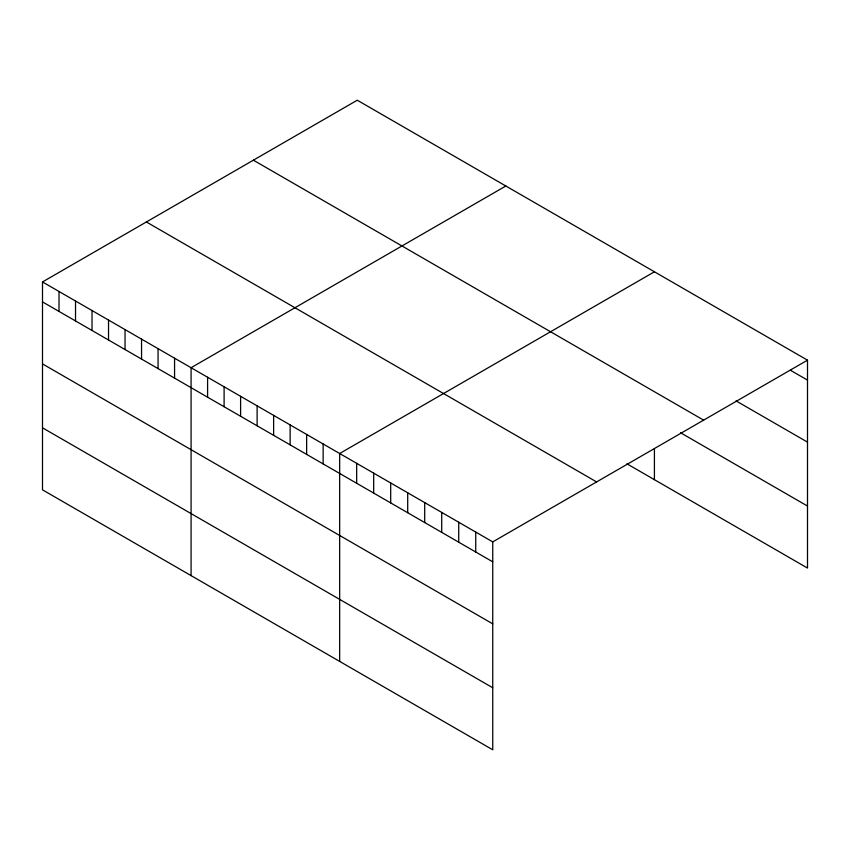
<?xml version="1.0" encoding="UTF-8"?>
<svg xmlns="http://www.w3.org/2000/svg" width="850" height="850" viewBox="0 0 850 850"><rect width="100%" height="100%" fill="white"/><g stroke="black" fill="none" stroke-linecap="round" stroke-linejoin="round"><path stroke-width="1.27" d="M42.5 281.945L492.745 541.886L492.745 749.785L42.5 489.834L42.5 281.945L357.255 100.215L807.5 360.166L807.5 568.055L626.907 463.792M505.835 186.001L191.08 367.721L191.08 575.62M654.415 271.788L339.66 453.507L339.66 661.396M492.745 541.886L807.5 360.166M790.489 370.292L807.5 380.109M736.058 400.892L807.5 442.127M253.385 160.183L703.63 420.134M680.499 432.714L807.5 506.037M146.37 221.967L596.615 481.918M42.5 301.888L492.745 561.829M42.5 363.906L492.745 623.857M42.5 427.816L492.745 687.756M654.415 448.662L654.415 479.676M475.734 532.068L475.734 552.011M458.724 522.251L458.724 542.194M441.713 512.423L441.713 532.366M424.703 502.605L424.703 522.548M407.703 492.788L407.703 512.731M390.692 482.97L390.692 502.913M373.681 473.142L373.681 493.085M356.671 463.324L356.671 483.267M323.149 443.976L323.149 463.919M306.648 434.446L306.648 454.389M290.137 424.915L290.137 444.858M273.626 415.384L273.626 435.328M257.114 405.843L257.114 425.797M240.603 396.312L240.603 416.266M224.102 386.782L224.102 406.725M207.591 377.251L207.591 397.194M174.569 358.19L174.569 378.133M158.058 348.659L158.058 368.603M141.557 339.129L141.557 359.072M125.046 329.598L125.046 349.541M108.534 320.067L108.534 340.011M92.023 310.537L92.023 330.48M75.522 301.006L75.522 320.949M59.011 291.476L59.011 311.419"/></g></svg>
